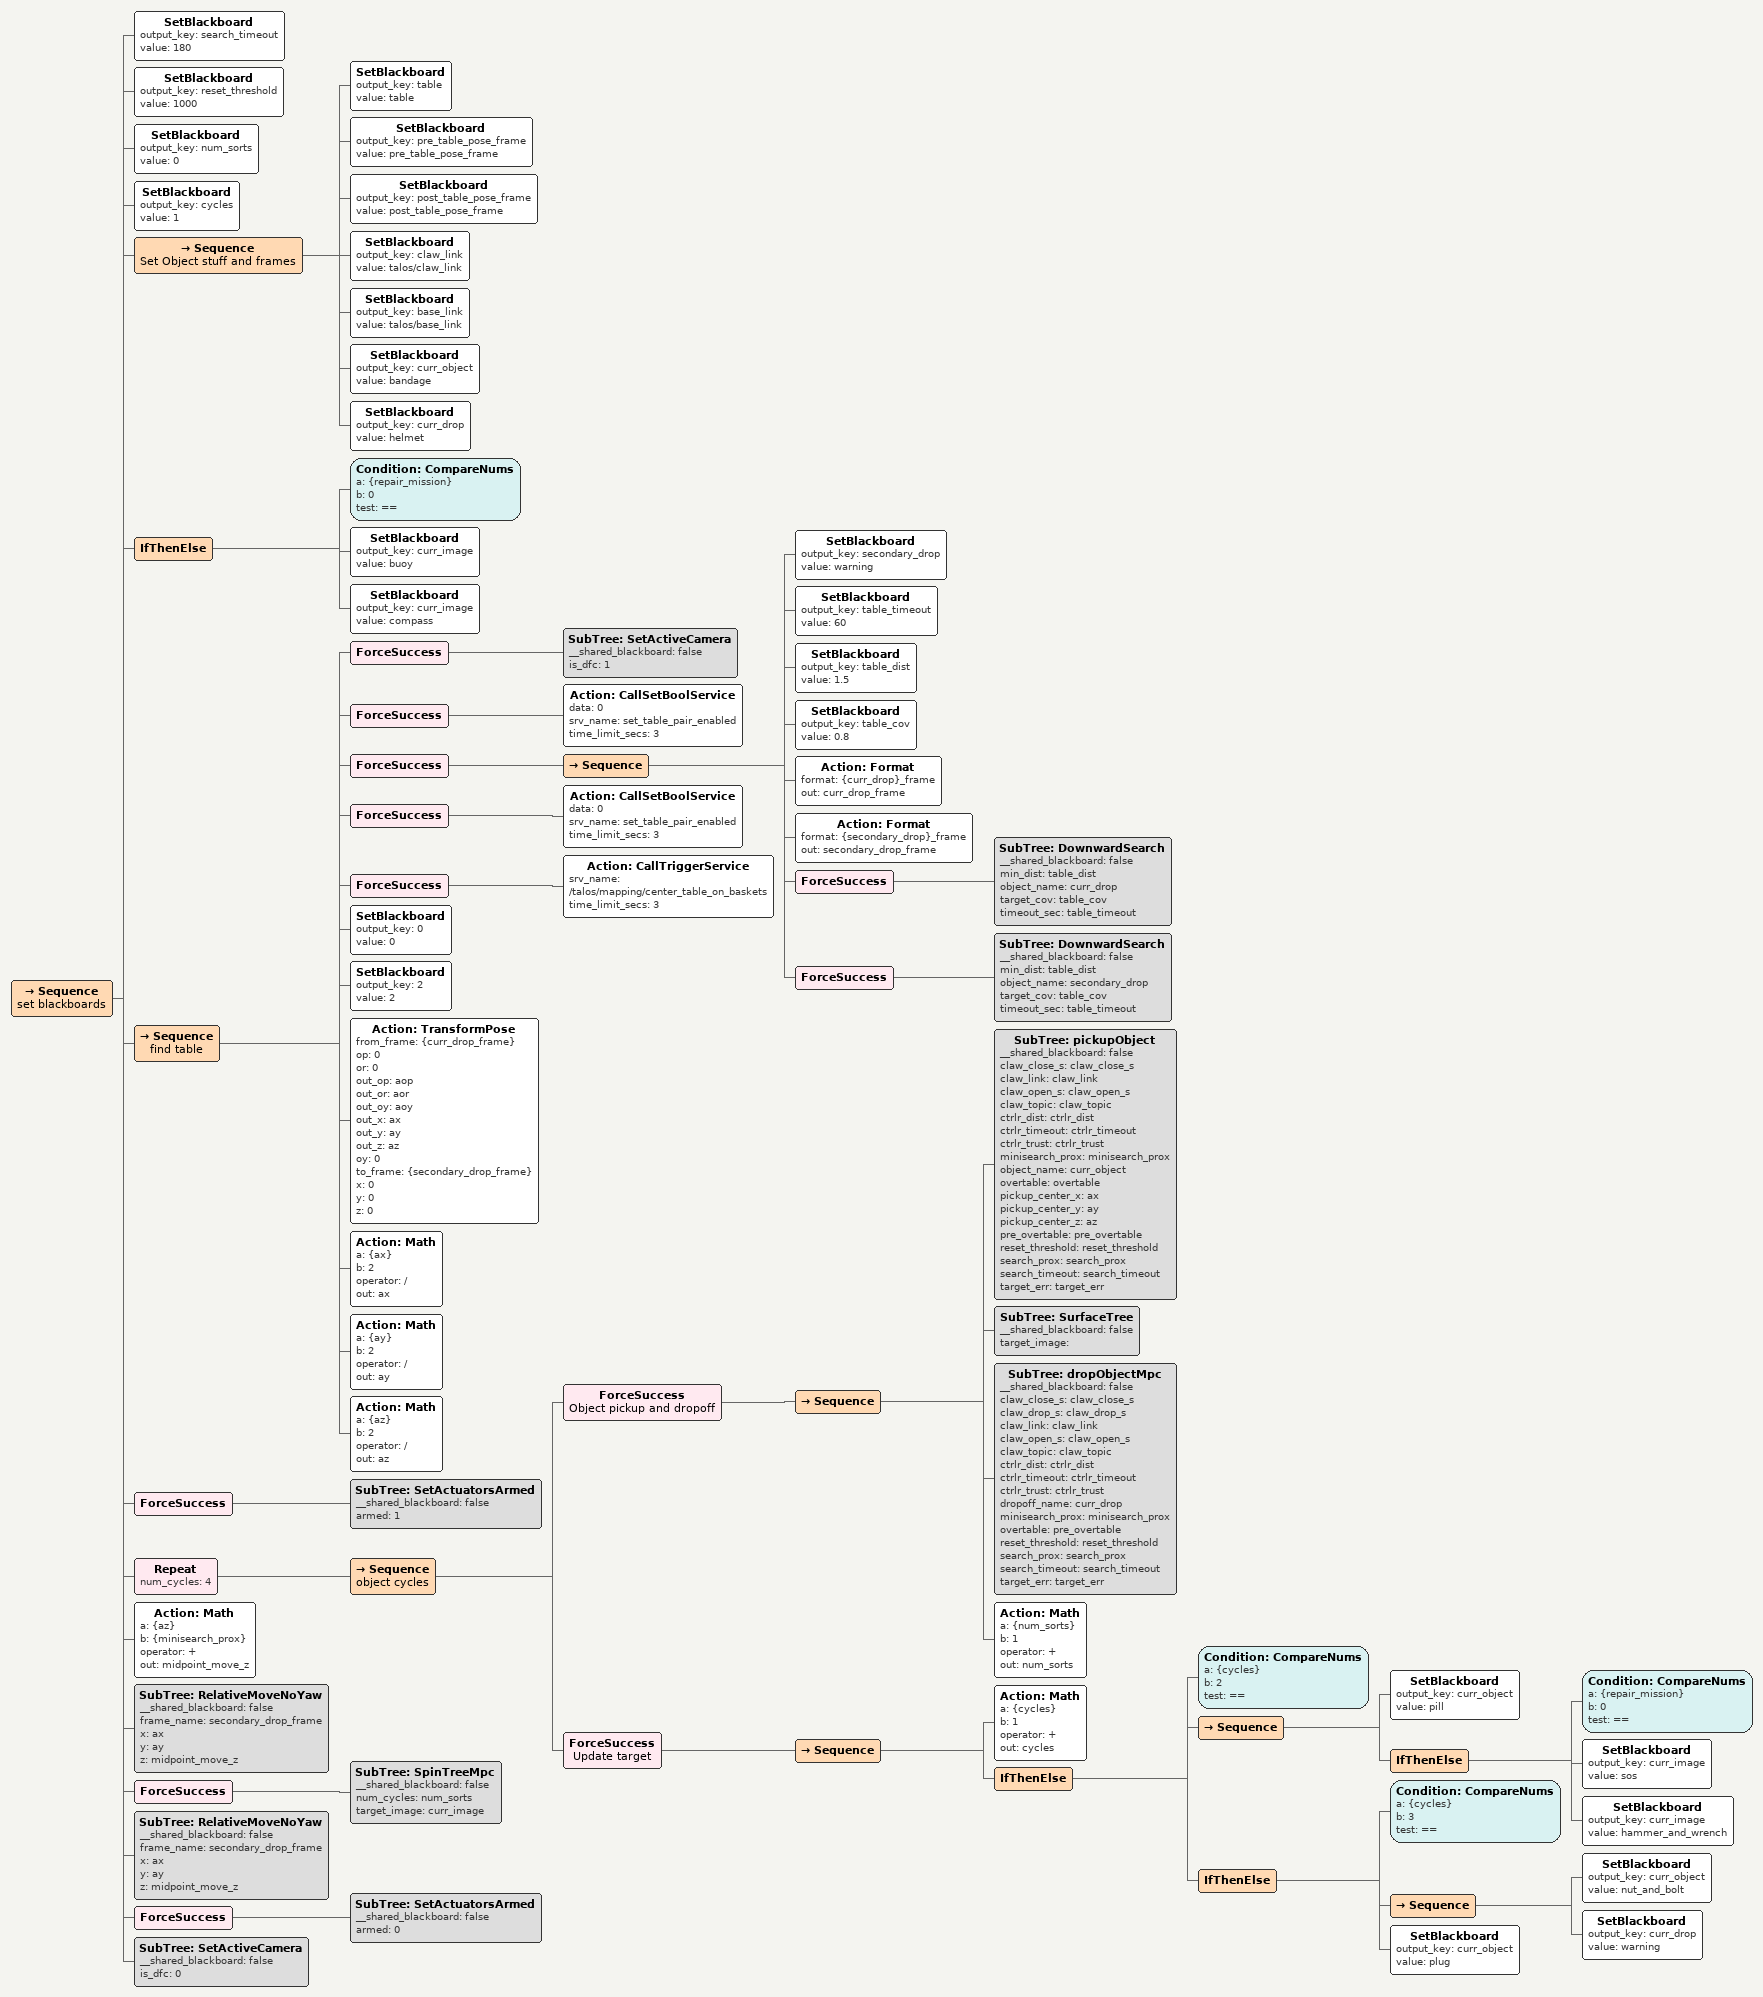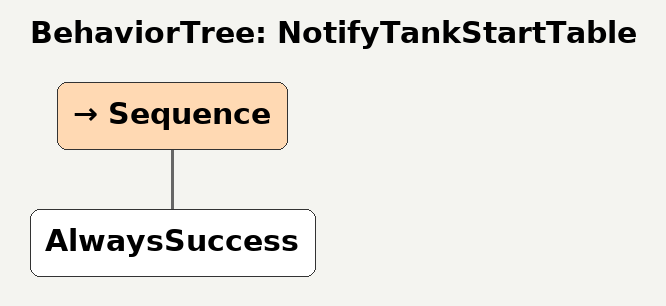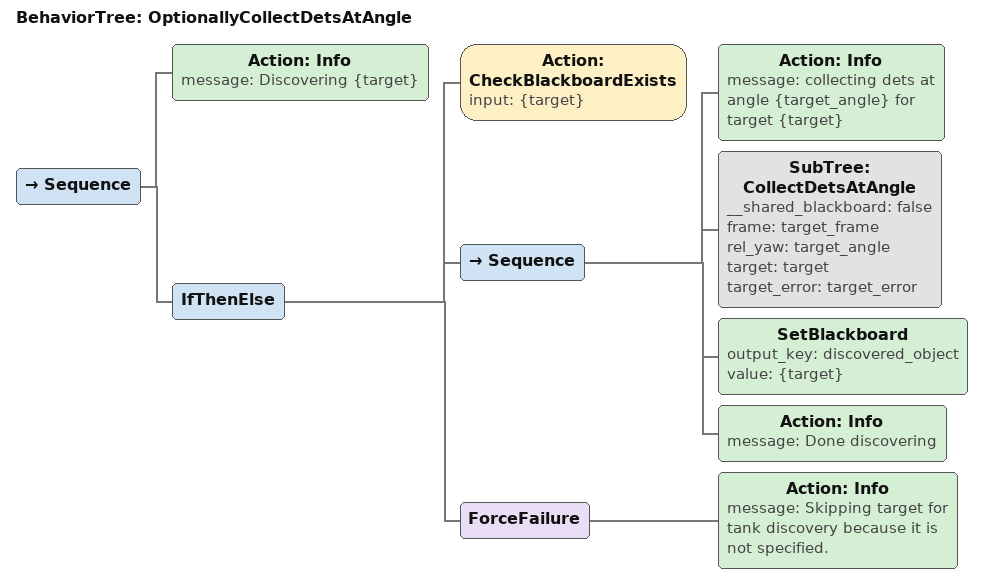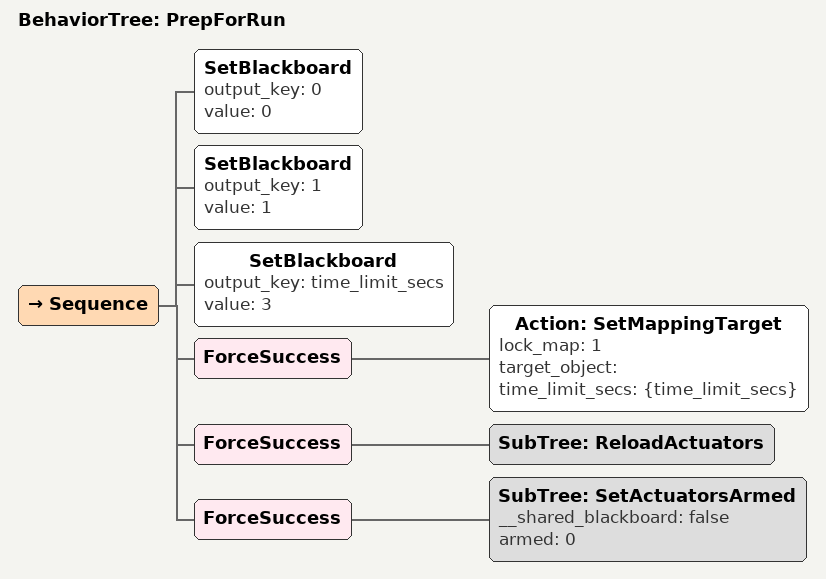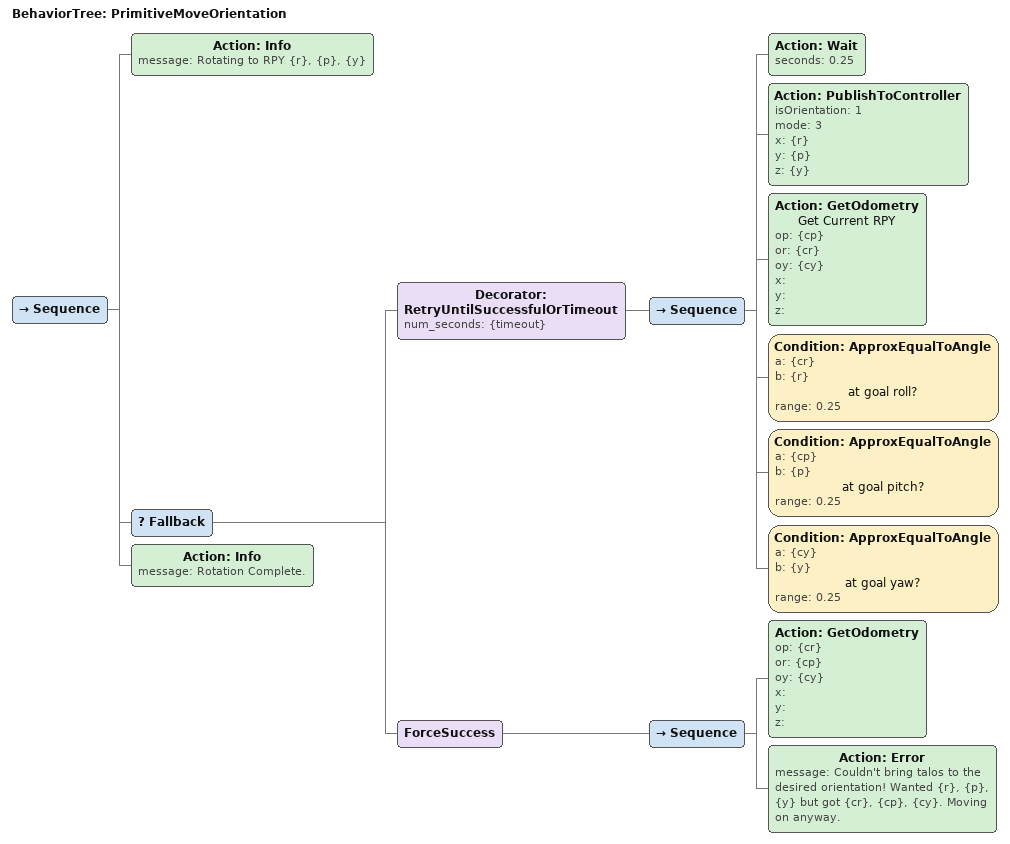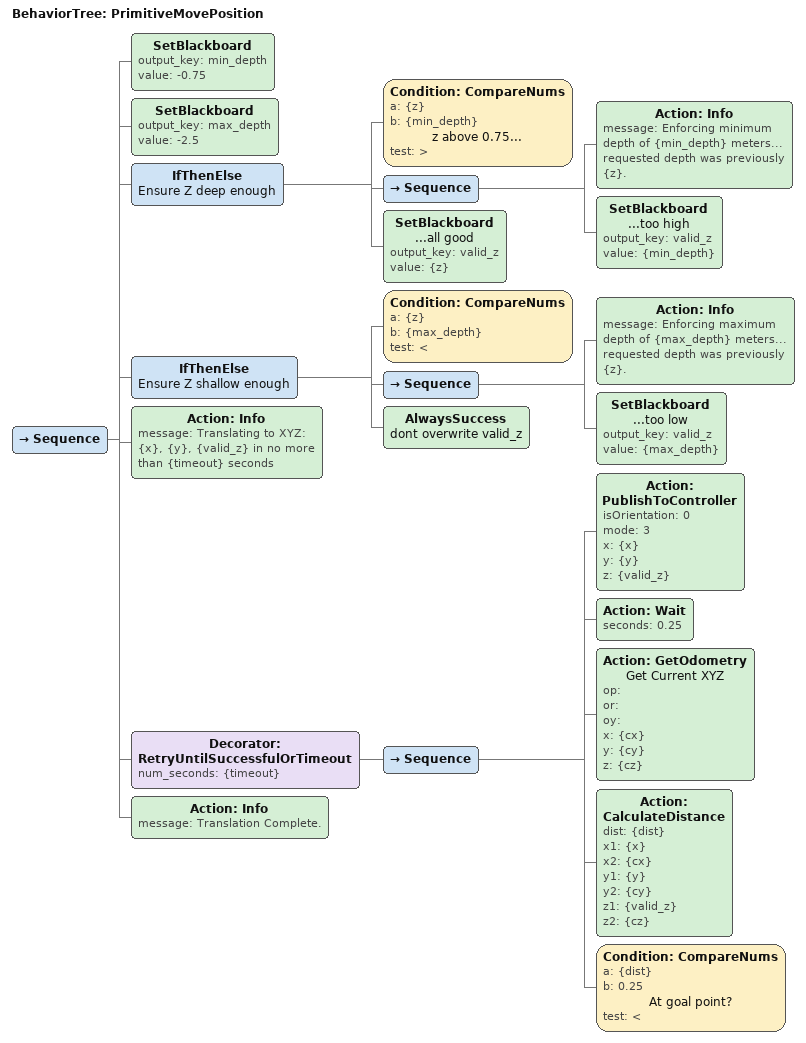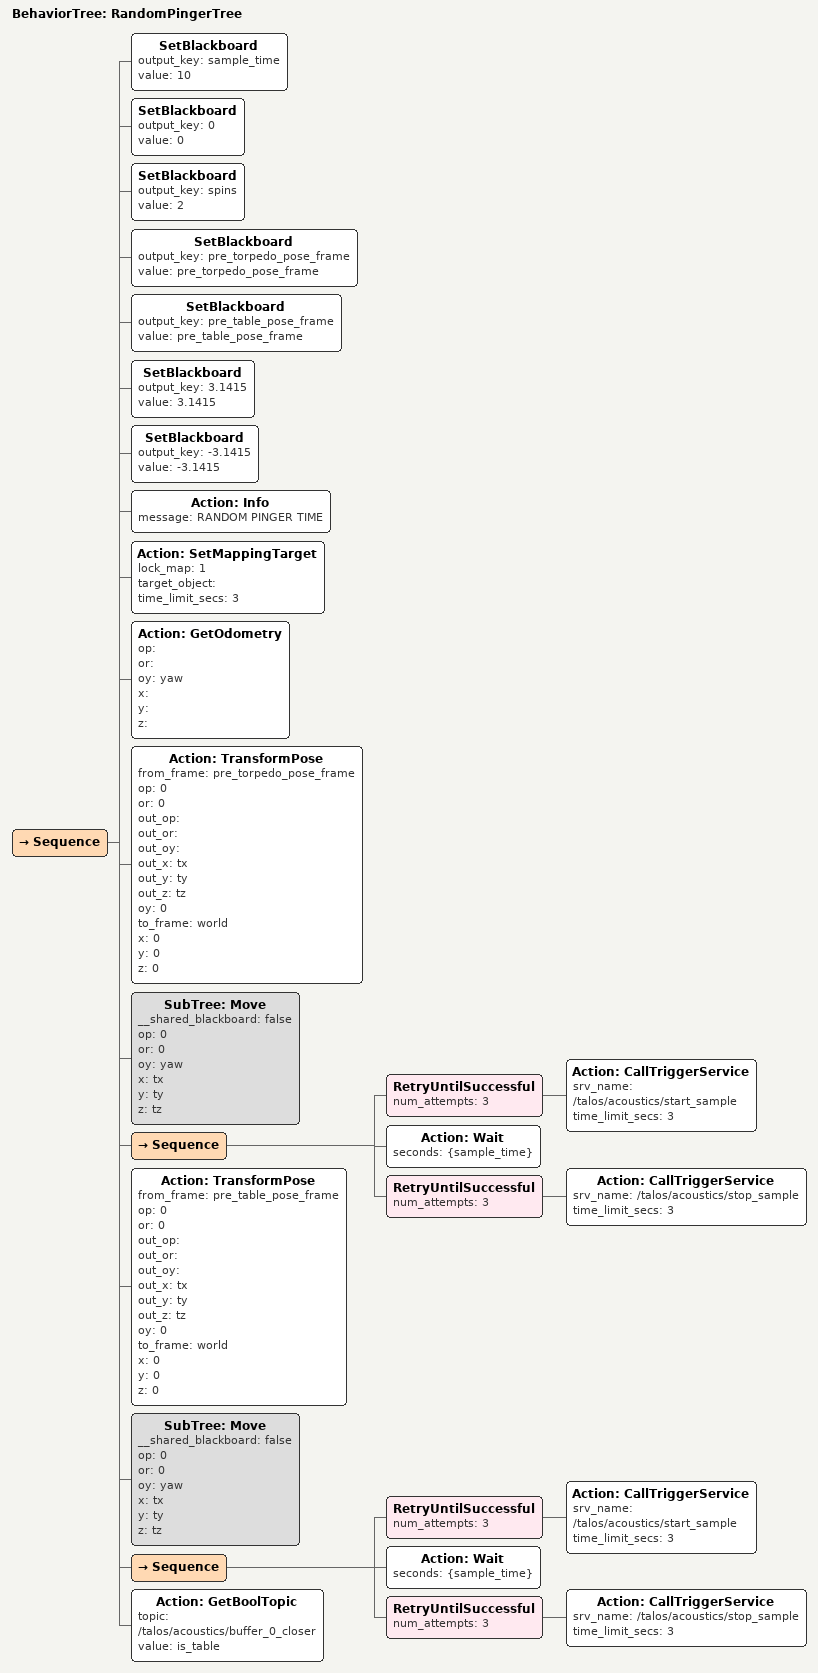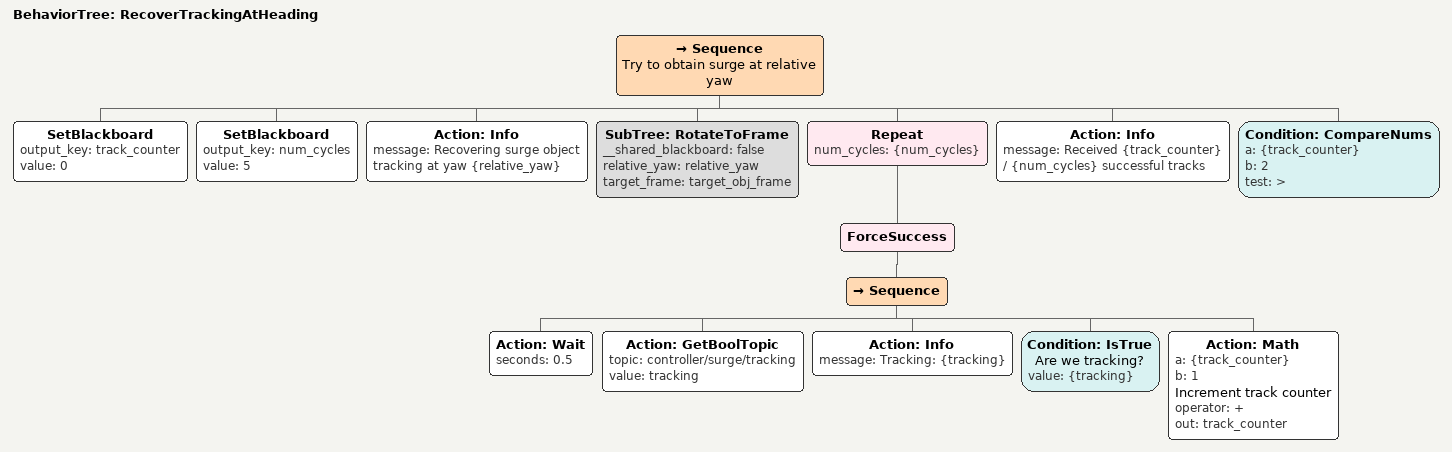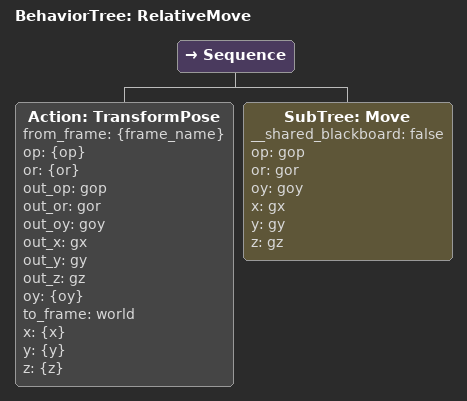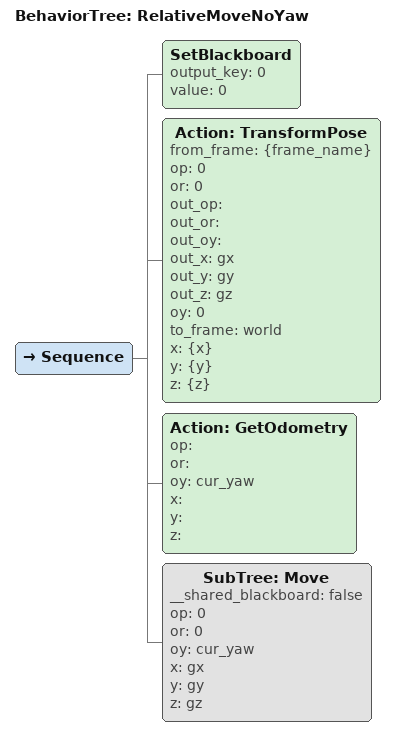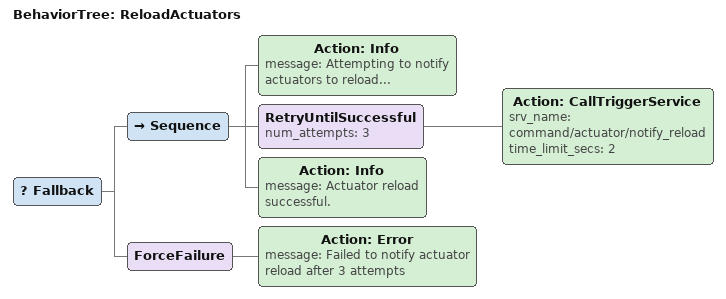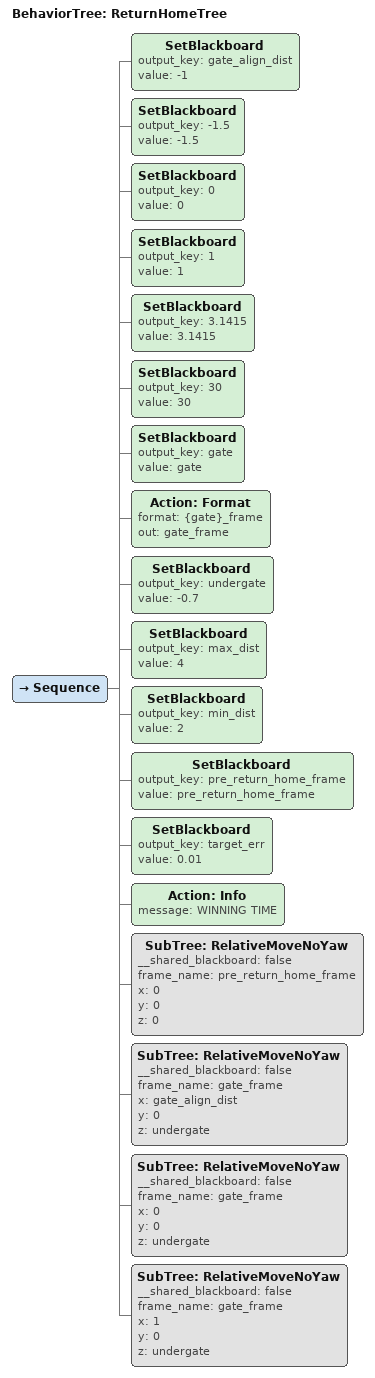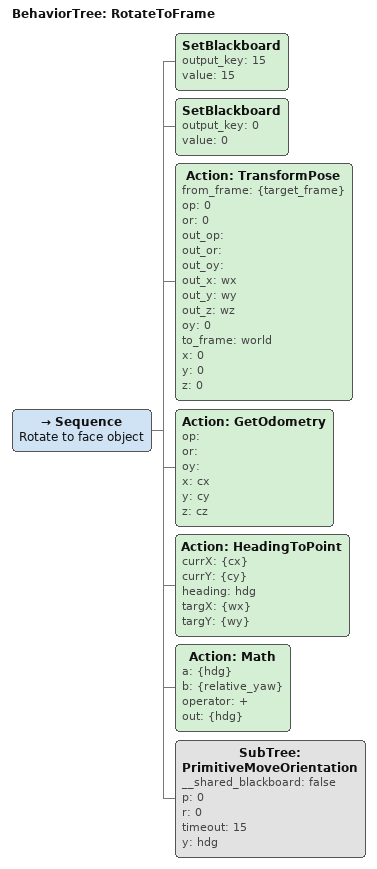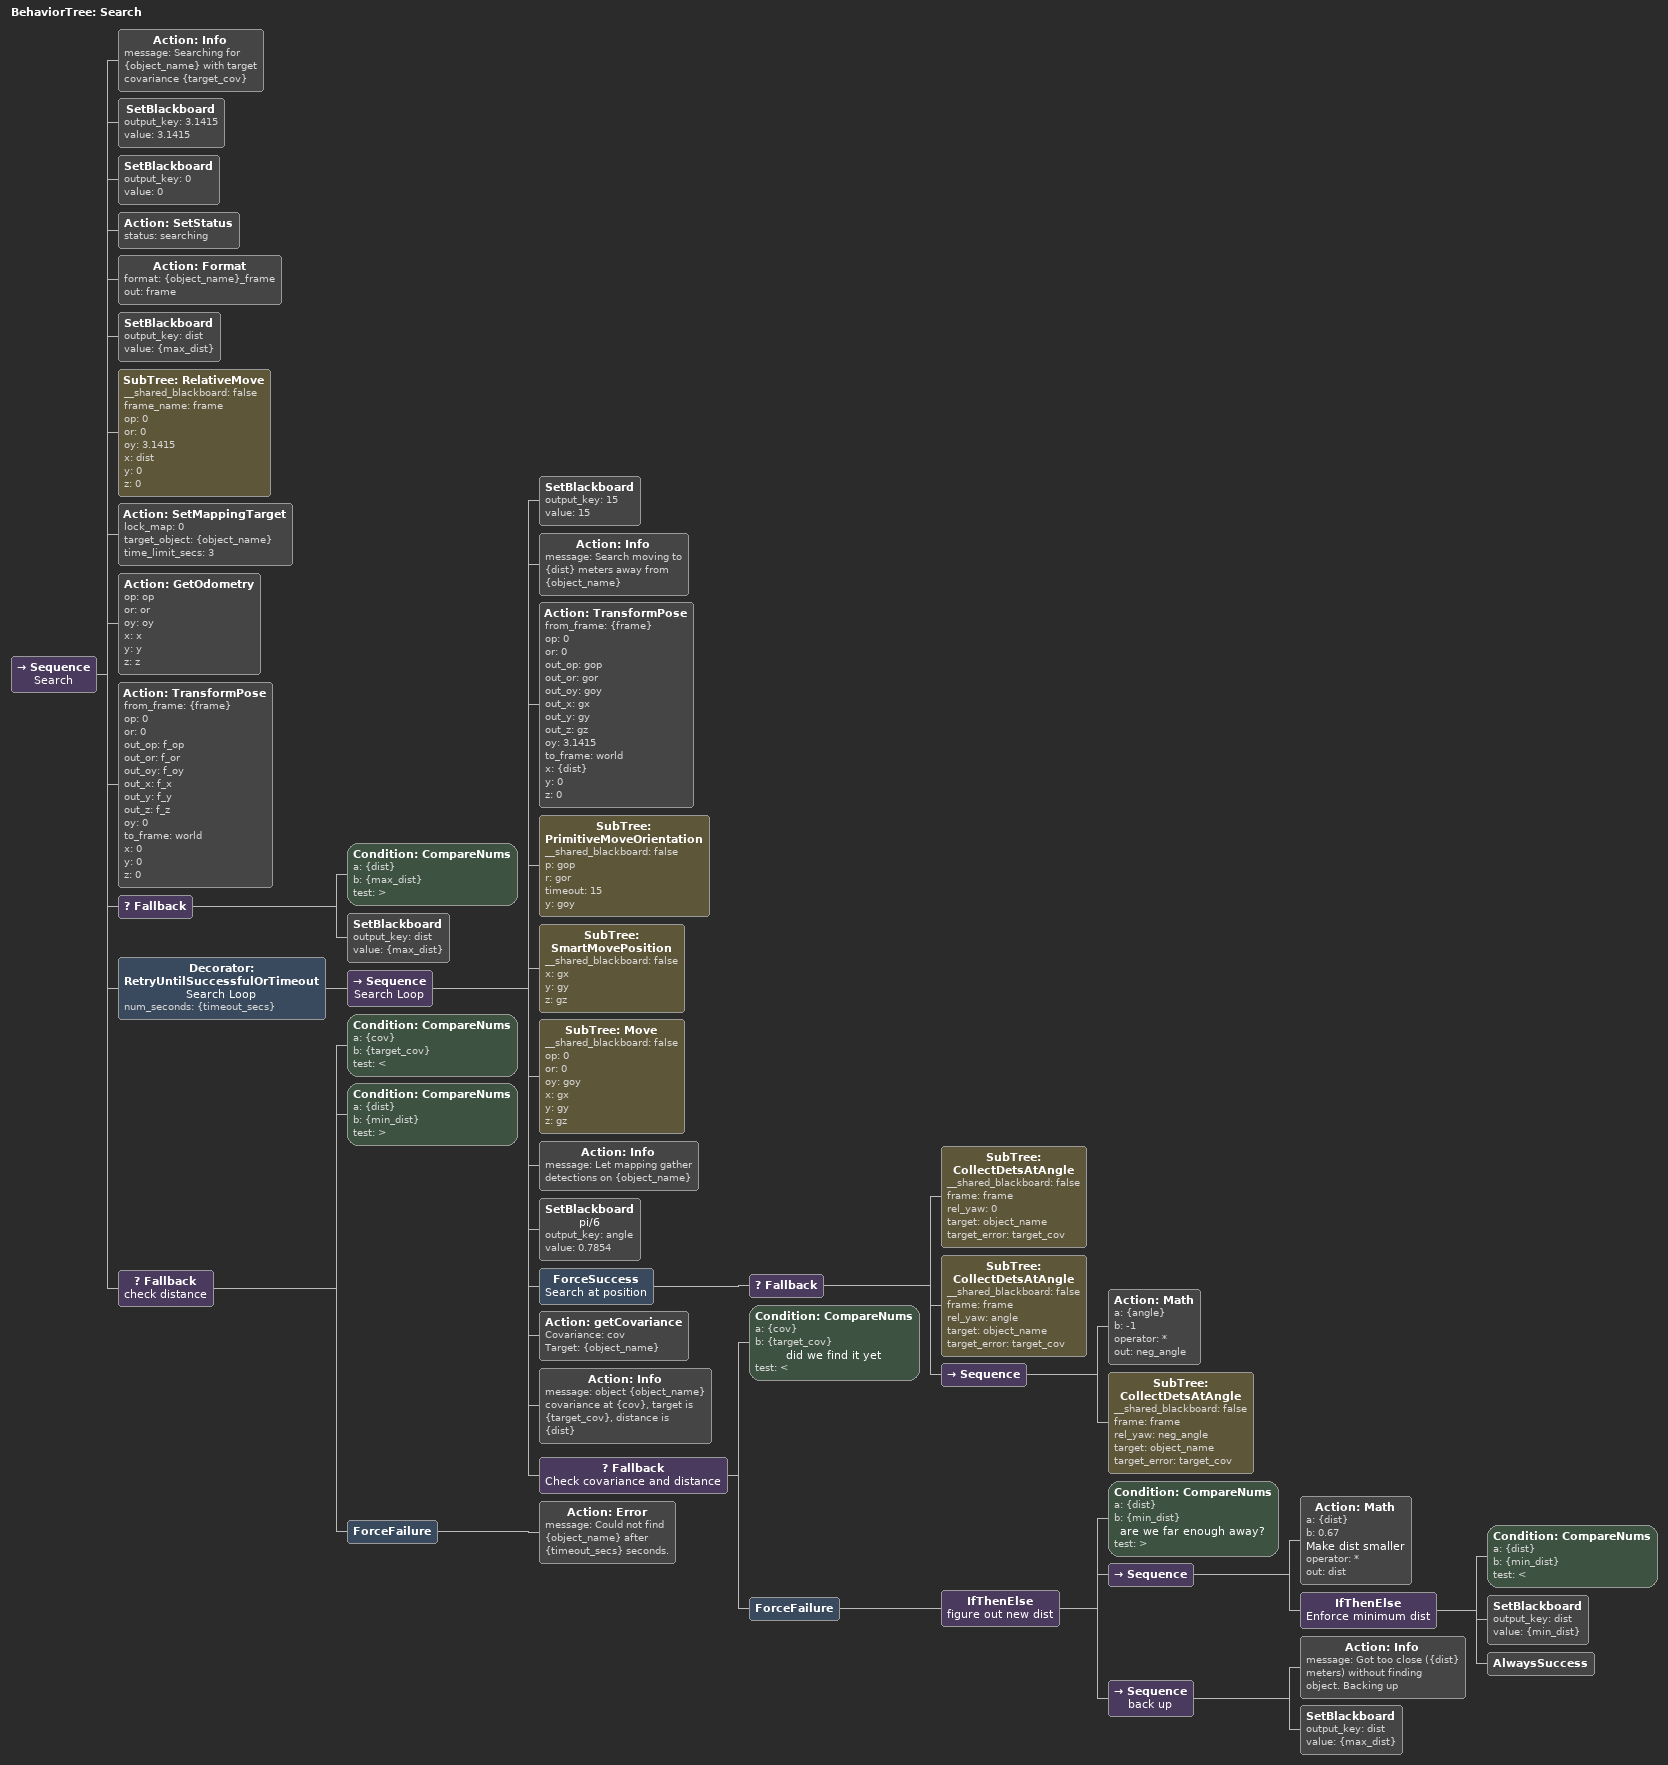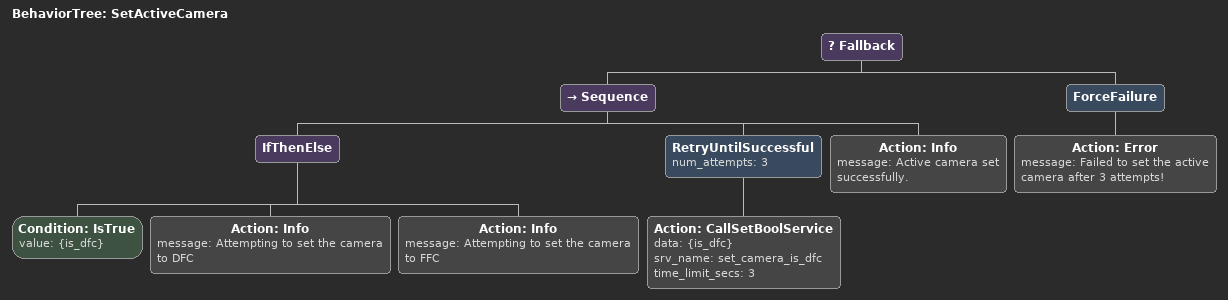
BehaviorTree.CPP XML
<Sequence name="set blackboards">
    <SetBlackboard output_key="search_timeout" value="180"/>
    <SetBlackboard output_key="reset_threshold" value="1000"/>
    <SetBlackboard output_key="num_sorts" value="0"/>
    <SetBlackboard output_key="cycles" value="1"/>
    <Sequence name="Set Object stuff and frames">
        <SetBlackboard output_key="table" value="table"/>
        <SetBlackboard output_key="pre_table_pose_frame" value="pre_table_pose_frame"/>
        <SetBlackboard output_key="post_table_pose_frame" value="post_table_pose_frame"/>
        <SetBlackboard output_key="claw_link" value="talos/claw_link"/>
        <SetBlackboard output_key="base_link" value="talos/base_link"/>
        <SetBlackboard output_key="curr_object" value="bandage"/>
        <SetBlackboard output_key="curr_drop" value="helmet"/>
    </Sequence>
    <IfThenElse>
        <Condition ID="CompareNums" a="{repair_mission}" b="0" test="=="/>
        <SetBlackboard output_key="curr_image" value="buoy"/>
        <SetBlackboard output_key="curr_image" value="compass"/>
    </IfThenElse>
    <Sequence name="find table">
        <ForceSuccess>
            <SubTree ID="SetActiveCamera" __shared_blackboard="false" is_dfc="1"/>
        </ForceSuccess>
        <ForceSuccess>
            <Action ID="CallSetBoolService" data="0" srv_name="set_table_pair_enabled" time_limit_secs="3"/>
        </ForceSuccess>
        <ForceSuccess>
            <Sequence>
                <SetBlackboard output_key="secondary_drop" value="warning"/>
                <SetBlackboard output_key="table_timeout" value="60"/>
                <SetBlackboard output_key="table_dist" value="1.5"/>
                <SetBlackboard output_key="table_cov" value="0.8"/>
                <Action ID="Format" format="{curr_drop}_frame" out="curr_drop_frame"/>
                <Action ID="Format" format="{secondary_drop}_frame" out="secondary_drop_frame"/>
                <ForceSuccess>
                    <SubTree ID="DownwardSearch" __shared_blackboard="false" min_dist="table_dist" object_name="curr_drop" target_cov="table_cov" timeout_sec="table_timeout"/>
                </ForceSuccess>
                <ForceSuccess>
                    <SubTree ID="DownwardSearch" __shared_blackboard="false" min_dist="table_dist" object_name="secondary_drop" target_cov="table_cov" timeout_sec="table_timeout"/>
                </ForceSuccess>
            </Sequence>
        </ForceSuccess>
        <ForceSuccess>
            <Action ID="CallSetBoolService" data="0" srv_name="set_table_pair_enabled" time_limit_secs="3"/>
        </ForceSuccess>
        <ForceSuccess>
            <Action ID="CallTriggerService" srv_name="/talos/mapping/center_table_on_baskets" time_limit_secs="3"/>
        </ForceSuccess>
        <SetBlackboard output_key="0" value="0"/>
        <SetBlackboard output_key="2" value="2"/>
        <Action ID="TransformPose" from_frame="{curr_drop_frame}" op="0" or="0" out_op="aop" out_or="aor" out_oy="aoy" out_x="ax" out_y="ay" out_z="az" oy="0" to_frame="{secondary_drop_frame}" x="0" y="0" z="0"/>
        <Action ID="Math" a="{ax}" b="2" operator="/" out="ax"/>
        <Action ID="Math" a="{ay}" b="2" operator="/" out="ay"/>
        <Action ID="Math" a="{az}" b="2" operator="/" out="az"/>
    </Sequence>
    <ForceSuccess>
        <SubTree ID="SetActuatorsArmed" __shared_blackboard="false" armed="1"/>
    </ForceSuccess>
    <Repeat num_cycles="4">
        <Sequence name="object cycles">
            <ForceSuccess name="Object pickup and dropoff">
                <Sequence>
                    <SubTree ID="pickupObject" __shared_blackboard="false" claw_close_s="claw_close_s" claw_link="claw_link" claw_open_s="claw_open_s" claw_topic="claw_topic" ctrlr_dist="ctrlr_dist" ctrlr_timeout="ctrlr_timeout" ctrlr_trust="ctrlr_trust" minisearch_prox="minisearch_prox" object_name="curr_object" overtable="overtable" pickup_center_x="ax" pickup_center_y="ay" pickup_center_z="az" pre_overtable="pre_overtable" reset_threshold="reset_threshold" search_prox="search_prox" search_timeout="search_timeout" target_err="target_err"/>
                    <SubTree ID="SurfaceTree" __shared_blackboard="false" target_image=""/>
                    <SubTree ID="dropObjectMpc" __shared_blackboard="false" claw_close_s="claw_close_s" claw_drop_s="claw_drop_s" claw_link="claw_link" claw_open_s="claw_open_s" claw_topic="claw_topic" ctrlr_dist="ctrlr_dist" ctrlr_timeout="ctrlr_timeout" ctrlr_trust="ctrlr_trust" dropoff_name="curr_drop" minisearch_prox="minisearch_prox" overtable="pre_overtable" reset_threshold="reset_threshold" search_prox="search_prox" search_timeout="search_timeout" target_err="target_err"/>
                    <Action ID="Math" a="{num_sorts}" b="1" operator="+" out="num_sorts"/>
                </Sequence>
            </ForceSuccess>
            <ForceSuccess name="Update target">
                <Sequence>
                    <Action ID="Math" a="{cycles}" b="1" operator="+" out="cycles"/>
                    <IfThenElse>
                        <Condition ID="CompareNums" a="{cycles}" b="2" test="=="/>
                        <Sequence>
                            <SetBlackboard output_key="curr_object" value="pill"/>
                            <IfThenElse>
                                <Condition ID="CompareNums" a="{repair_mission}" b="0" test="=="/>
                                <SetBlackboard output_key="curr_image" value="sos"/>
                                <SetBlackboard output_key="curr_image" value="hammer_and_wrench"/>
                            </IfThenElse>
                        </Sequence>
                        <IfThenElse>
                            <Condition ID="CompareNums" a="{cycles}" b="3" test="=="/>
                            <Sequence>
                                <SetBlackboard output_key="curr_object" value="nut_and_bolt"/>
                                <SetBlackboard output_key="curr_drop" value="warning"/>
                            </Sequence>
                            <SetBlackboard output_key="curr_object" value="plug"/>
                        </IfThenElse>
                    </IfThenElse>
                </Sequence>
            </ForceSuccess>
        </Sequence>
    </Repeat>
    <Action ID="Math" a="{az}" b="{minisearch_prox}" operator="+" out="midpoint_move_z"/>
    <SubTree ID="RelativeMoveNoYaw" __shared_blackboard="false" frame_name="secondary_drop_frame" x="ax" y="ay" z="midpoint_move_z"/>
    <ForceSuccess>
        <SubTree ID="SpinTreeMpc" __shared_blackboard="false" num_cycles="num_sorts" target_image="curr_image"/>
    </ForceSuccess>
    <SubTree ID="RelativeMoveNoYaw" __shared_blackboard="false" frame_name="secondary_drop_frame" x="ax" y="ay" z="midpoint_move_z"/>
    <ForceSuccess>
        <SubTree ID="SetActuatorsArmed" __shared_blackboard="false" armed="0"/>
    </ForceSuccess>
    <SubTree ID="SetActiveCamera" __shared_blackboard="false" is_dfc="0"/>
</Sequence>

<BehaviorTree ID="NotifyTankStartTable">
    <Sequence>
        <AlwaysSuccess/>
    </Sequence>
</BehaviorTree>

<BehaviorTree ID="OptionallyCollectDetsAtAngle">
    <Sequence>
        <Action ID="Info" message="Discovering {target}"/>
        <IfThenElse>
            <Action ID="CheckBlackboardExists" input="{target}"/>
            <Sequence>
                <Action ID="Info" message="collecting dets at angle {target_angle} for target {target}"/>
                <SubTree ID="CollectDetsAtAngle" __shared_blackboard="false" frame="target_frame" rel_yaw="target_angle" target="target" target_error="target_error"/>
                <SetBlackboard output_key="discovered_object" value="{target}"/>
                <Action ID="Info" message="Done discovering"/>
            </Sequence>
            <ForceFailure>
                <Action ID="Info" message="Skipping target for tank discovery because it is not specified."/>
            </ForceFailure>
        </IfThenElse>
    </Sequence>
</BehaviorTree>

<BehaviorTree ID="PrepForRun">
    <Sequence>
        <SetBlackboard output_key="0" value="0"/>
        <SetBlackboard output_key="1" value="1"/>
        <SetBlackboard output_key="time_limit_secs" value="3"/>
        <ForceSuccess>
            <Action ID="SetMappingTarget" lock_map="1" target_object="" time_limit_secs="{time_limit_secs}"/>
        </ForceSuccess>
        <ForceSuccess>
            <SubTree ID="ReloadActuators"/>
        </ForceSuccess>
        <ForceSuccess>
            <SubTree ID="SetActuatorsArmed" __shared_blackboard="false" armed="0"/>
        </ForceSuccess>
    </Sequence>
</BehaviorTree>

<BehaviorTree ID="PrimitiveMoveOrientation">
    <Sequence>
        <Action ID="Info" message="Rotating to RPY {r}, {p}, {y}"/>
        <Fallback>
            <Decorator ID="RetryUntilSuccessfulOrTimeout" num_seconds="{timeout}">
                <Sequence>
                    <Action ID="Wait" seconds="0.25"/>
                    <Action ID="PublishToController" isOrientation="1" mode="3" x="{r}" y="{p}" z="{y}"/>
                    <Action ID="GetOdometry" name="Get Current RPY" op="{cp}" or="{cr}" oy="{cy}" x="" y="" z=""/>
                    <Condition ID="ApproxEqualToAngle" a="{cr}" b="{r}" name="at goal roll?" range="0.25"/>
                    <Condition ID="ApproxEqualToAngle" a="{cp}" b="{p}" name="at goal pitch?" range="0.25"/>
                    <Condition ID="ApproxEqualToAngle" a="{cy}" b="{y}" name="at goal yaw?" range="0.25"/>
                </Sequence>
            </Decorator>
            <ForceSuccess>
                <Sequence>
                    <Action ID="GetOdometry" op="{cr}" or="{cp}" oy="{cy}" x="" y="" z=""/>
                    <Action ID="Error" message="Couldn't bring talos to the desired orientation! Wanted {r}, {p}, {y} but got {cr}, {cp}, {cy}. Moving on anyway."/>
                </Sequence>
            </ForceSuccess>
        </Fallback>
        <Action ID="Info" message="Rotation Complete."/>
    </Sequence>
</BehaviorTree>

<BehaviorTree ID="PrimitiveMovePosition">
    <Sequence>
        <SetBlackboard output_key="min_depth" value="-0.75"/>
        <SetBlackboard output_key="max_depth" value="-2.5"/>
        <IfThenElse name="Ensure Z deep enough">
            <Condition ID="CompareNums" a="{z}" b="{min_depth}" name="z above 0.75..." test=">"/>
            <Sequence>
                <Action ID="Info" message="Enforcing minimum depth of {min_depth} meters... requested depth was previously {z}."/>
                <SetBlackboard name="...too high" output_key="valid_z" value="{min_depth}"/>
            </Sequence>
            <SetBlackboard name="...all good" output_key="valid_z" value="{z}"/>
        </IfThenElse>
        <IfThenElse name="Ensure Z shallow enough">
            <Condition ID="CompareNums" a="{z}" b="{max_depth}" test="&lt;"/>
            <Sequence>
                <Action ID="Info" message="Enforcing maximum depth of {max_depth} meters... requested depth was previously {z}."/>
                <SetBlackboard name="...too low" output_key="valid_z" value="{max_depth}"/>
            </Sequence>
            <AlwaysSuccess name="dont overwrite valid_z"/>
        </IfThenElse>
        <Action ID="Info" message="Translating to XYZ: {x}, {y}, {valid_z} in no more than {timeout} seconds"/>
        <Decorator ID="RetryUntilSuccessfulOrTimeout" num_seconds="{timeout}">
            <Sequence>
                <Action ID="PublishToController" isOrientation="0" mode="3" x="{x}" y="{y}" z="{valid_z}"/>
                <Action ID="Wait" seconds="0.25"/>
                <Action ID="GetOdometry" name="Get Current XYZ" op="" or="" oy="" x="{cx}" y="{cy}" z="{cz}"/>
                <Action ID="CalculateDistance" dist="{dist}" x1="{x}" x2="{cx}" y1="{y}" y2="{cy}" z1="{valid_z}" z2="{cz}"/>
                <Condition ID="CompareNums" a="{dist}" b="0.25" name="At goal point?" test="&lt;"/>
            </Sequence>
        </Decorator>
        <Action ID="Info" message="Translation Complete."/>
    </Sequence>
</BehaviorTree>

<BehaviorTree ID="RandomPingerTree">
    <Sequence>
        <SetBlackboard output_key="sample_time" value="10"/>
        <SetBlackboard output_key="0" value="0"/>
        <SetBlackboard output_key="spins" value="2"/>
        <SetBlackboard output_key="pre_torpedo_pose_frame" value="pre_torpedo_pose_frame"/>
        <SetBlackboard output_key="pre_table_pose_frame" value="pre_table_pose_frame"/>
        <SetBlackboard output_key="3.1415" value="3.1415"/>
        <SetBlackboard output_key="-3.1415" value="-3.1415"/>
        <Action ID="Info" message="RANDOM PINGER TIME"/>
        <Action ID="SetMappingTarget" lock_map="1" target_object="" time_limit_secs="3"/>
        <Action ID="GetOdometry" op="" or="" oy="yaw" x="" y="" z=""/>
        <Action ID="TransformPose" from_frame="pre_torpedo_pose_frame" op="0" or="0" out_op="" out_or="" out_oy="" out_x="tx" out_y="ty" out_z="tz" oy="0" to_frame="world" x="0" y="0" z="0"/>
        <SubTree ID="Move" __shared_blackboard="false" op="0" or="0" oy="yaw" x="tx" y="ty" z="tz"/>
        <Sequence>
            <RetryUntilSuccessful num_attempts="3">
                <Action ID="CallTriggerService" srv_name="/talos/acoustics/start_sample" time_limit_secs="3"/>
            </RetryUntilSuccessful>
            <Action ID="Wait" seconds="{sample_time}"/>
            <RetryUntilSuccessful num_attempts="3">
                <Action ID="CallTriggerService" srv_name="/talos/acoustics/stop_sample" time_limit_secs="3"/>
            </RetryUntilSuccessful>
        </Sequence>
        <Action ID="TransformPose" from_frame="pre_table_pose_frame" op="0" or="0" out_op="" out_or="" out_oy="" out_x="tx" out_y="ty" out_z="tz" oy="0" to_frame="world" x="0" y="0" z="0"/>
        <SubTree ID="Move" __shared_blackboard="false" op="0" or="0" oy="yaw" x="tx" y="ty" z="tz"/>
        <Sequence>
            <RetryUntilSuccessful num_attempts="3">
                <Action ID="CallTriggerService" srv_name="/talos/acoustics/start_sample" time_limit_secs="3"/>
            </RetryUntilSuccessful>
            <Action ID="Wait" seconds="{sample_time}"/>
            <RetryUntilSuccessful num_attempts="3">
                <Action ID="CallTriggerService" srv_name="/talos/acoustics/stop_sample" time_limit_secs="3"/>
            </RetryUntilSuccessful>
        </Sequence>
        <Action ID="GetBoolTopic" topic="/talos/acoustics/buffer_0_closer" value="is_table"/>
    </Sequence>
</BehaviorTree>

<BehaviorTree ID="RecoverTrackingAtHeading">
    <Sequence name="Try to obtain surge at relative yaw">
        <SetBlackboard output_key="track_counter" value="0"/>
        <SetBlackboard output_key="num_cycles" value="5"/>
        <Action ID="Info" message="Recovering surge object tracking at yaw {relative_yaw}"/>
        <SubTree ID="RotateToFrame" __shared_blackboard="false" relative_yaw="relative_yaw" target_frame="target_obj_frame"/>
        <Repeat num_cycles="{num_cycles}">
            <ForceSuccess>
                <Sequence>
                    <Action ID="Wait" seconds="0.5"/>
                    <Action ID="GetBoolTopic" topic="controller/surge/tracking" value="tracking"/>
                    <Action ID="Info" message="Tracking: {tracking}"/>
                    <Condition ID="IsTrue" name="Are we tracking?" value="{tracking}"/>
                    <Action ID="Math" a="{track_counter}" b="1" name="Increment track counter" operator="+" out="track_counter"/>
                </Sequence>
            </ForceSuccess>
        </Repeat>
        <Action ID="Info" message="Received {track_counter} / {num_cycles} successful tracks"/>
        <Condition ID="CompareNums" a="{track_counter}" b="2" test=">"/>
    </Sequence>
</BehaviorTree>

<BehaviorTree ID="RelativeMove">
    <Sequence>
        <Action ID="TransformPose" from_frame="{frame_name}" op="{op}" or="{or}" out_op="gop" out_or="gor" out_oy="goy" out_x="gx" out_y="gy" out_z="gz" oy="{oy}" to_frame="world" x="{x}" y="{y}" z="{z}"/>
        <SubTree ID="Move" __shared_blackboard="false" op="gop" or="gor" oy="goy" x="gx" y="gy" z="gz"/>
    </Sequence>
</BehaviorTree>

<BehaviorTree ID="RelativeMoveNoYaw">
    <Sequence>
        <SetBlackboard output_key="0" value="0"/>
        <Action ID="TransformPose" from_frame="{frame_name}" op="0" or="0" out_op="" out_or="" out_oy="" out_x="gx" out_y="gy" out_z="gz" oy="0" to_frame="world" x="{x}" y="{y}" z="{z}"/>
        <Action ID="GetOdometry" op="" or="" oy="cur_yaw" x="" y="" z=""/>
        <SubTree ID="Move" __shared_blackboard="false" op="0" or="0" oy="cur_yaw" x="gx" y="gy" z="gz"/>
    </Sequence>
</BehaviorTree>

<BehaviorTree ID="ReloadActuators">
    <Fallback>
        <Sequence>
            <Action ID="Info" message="Attempting to notify actuators to reload..."/>
            <RetryUntilSuccessful num_attempts="3">
                <Action ID="CallTriggerService" srv_name="command/actuator/notify_reload" time_limit_secs="2"/>
            </RetryUntilSuccessful>
            <Action ID="Info" message="Actuator reload successful."/>
        </Sequence>
        <ForceFailure>
            <Action ID="Error" message="Failed to notify actuator reload after 3 attempts"/>
        </ForceFailure>
    </Fallback>
</BehaviorTree>

<BehaviorTree ID="ReturnHomeTree">
    <Sequence>
        <SetBlackboard output_key="gate_align_dist" value="-1"/>
        <SetBlackboard output_key="-1.5" value="-1.5"/>
        <SetBlackboard output_key="0" value="0"/>
        <SetBlackboard output_key="1" value="1"/>
        <SetBlackboard output_key="3.1415" value="3.1415"/>
        <SetBlackboard output_key="30" value="30"/>
        <SetBlackboard output_key="gate" value="gate"/>
        <Action ID="Format" format="{gate}_frame" out="gate_frame"/>
        <SetBlackboard output_key="undergate" value="-0.7"/>
        <SetBlackboard output_key="max_dist" value="4"/>
        <SetBlackboard output_key="min_dist" value="2"/>
        <SetBlackboard output_key="pre_return_home_frame" value="pre_return_home_frame"/>
        <SetBlackboard output_key="target_err" value="0.01"/>
        <Action ID="Info" message="WINNING TIME"/>
        <SubTree ID="RelativeMoveNoYaw" __shared_blackboard="false" frame_name="pre_return_home_frame" x="0" y="0" z="0"/>
        <SubTree ID="RelativeMoveNoYaw" __shared_blackboard="false" frame_name="gate_frame" x="gate_align_dist" y="0" z="undergate"/>
        <SubTree ID="RelativeMoveNoYaw" __shared_blackboard="false" frame_name="gate_frame" x="0" y="0" z="undergate"/>
        <SubTree ID="RelativeMoveNoYaw" __shared_blackboard="false" frame_name="gate_frame" x="1" y="0" z="undergate"/>
    </Sequence>
</BehaviorTree>

<BehaviorTree ID="RotateToFrame">
    <Sequence name="Rotate to face object">
        <SetBlackboard output_key="15" value="15"/>
        <SetBlackboard output_key="0" value="0"/>
        <Action ID="TransformPose" from_frame="{target_frame}" op="0" or="0" out_op="" out_or="" out_oy="" out_x="wx" out_y="wy" out_z="wz" oy="0" to_frame="world" x="0" y="0" z="0"/>
        <Action ID="GetOdometry" op="" or="" oy="" x="cx" y="cy" z="cz"/>
        <Action ID="HeadingToPoint" currX="{cx}" currY="{cy}" heading="hdg" targX="{wx}" targY="{wy}"/>
        <Action ID="Math" a="{hdg}" b="{relative_yaw}" operator="+" out="{hdg}"/>
        <SubTree ID="PrimitiveMoveOrientation" __shared_blackboard="false" p="0" r="0" timeout="15" y="hdg"/>
    </Sequence>
</BehaviorTree>

<BehaviorTree ID="Search">
    <Sequence name="Search">
        <Action ID="Info" message="Searching for {object_name} with target covariance {target_cov}"/>
        <SetBlackboard output_key="3.1415" value="3.1415"/>
        <SetBlackboard output_key="0" value="0"/>
        <Action ID="SetStatus" status="searching"/>
        <Action ID="Format" format="{object_name}_frame" out="frame"/>
        <SetBlackboard output_key="dist" value="{max_dist}"/>
        <SubTree ID="RelativeMove" __shared_blackboard="false" frame_name="frame" op="0" or="0" oy="3.1415" x="dist" y="0" z="0"/>
        <Action ID="SetMappingTarget" lock_map="0" target_object="{object_name}" time_limit_secs="3"/>
        <Action ID="GetOdometry" op="op" or="or" oy="oy" x="x" y="y" z="z"/>
        <Action ID="TransformPose" from_frame="{frame}" op="0" or="0" out_op="f_op" out_or="f_or" out_oy="f_oy" out_x="f_x" out_y="f_y" out_z="f_z" oy="0" to_frame="world" x="0" y="0" z="0"/>
        <Fallback>
            <Condition ID="CompareNums" a="{dist}" b="{max_dist}" test=">"/>
            <SetBlackboard output_key="dist" value="{max_dist}"/>
        </Fallback>
        <Decorator ID="RetryUntilSuccessfulOrTimeout" name="Search Loop" num_seconds="{timeout_secs}">
            <Sequence name="Search Loop">
                <SetBlackboard output_key="15" value="15"/>
                <Action ID="Info" message="Search moving to {dist} meters away from {object_name}"/>
                <Action ID="TransformPose" from_frame="{frame}" op="0" or="0" out_op="gop" out_or="gor" out_oy="goy" out_x="gx" out_y="gy" out_z="gz" oy="3.1415" to_frame="world" x="{dist}" y="0" z="0"/>
                <SubTree ID="PrimitiveMoveOrientation" __shared_blackboard="false" p="gop" r="gor" timeout="15" y="goy"/>
                <SubTree ID="SmartMovePosition" __shared_blackboard="false" x="gx" y="gy" z="gz"/>
                <SubTree ID="Move" __shared_blackboard="false" op="0" or="0" oy="goy" x="gx" y="gy" z="gz"/>
                <Action ID="Info" message="Let mapping gather detections on {object_name}"/>
                <SetBlackboard name="pi/6" output_key="angle" value="0.7854"/>
                <ForceSuccess name="Search at position">
                    <Fallback>
                        <SubTree ID="CollectDetsAtAngle" __shared_blackboard="false" frame="frame" rel_yaw="0" target="object_name" target_error="target_cov"/>
                        <SubTree ID="CollectDetsAtAngle" __shared_blackboard="false" frame="frame" rel_yaw="angle" target="object_name" target_error="target_cov"/>
                        <Sequence>
                            <Action ID="Math" a="{angle}" b="-1" operator="*" out="neg_angle"/>
                            <SubTree ID="CollectDetsAtAngle" __shared_blackboard="false" frame="frame" rel_yaw="neg_angle" target="object_name" target_error="target_cov"/>
                        </Sequence>
                    </Fallback>
                </ForceSuccess>
                <Action Covariance="cov" ID="getCovariance" Target="{object_name}"/>
                <Action ID="Info" message="object {object_name} covariance at {cov}, target is {target_cov}, distance is {dist}"/>
                <Fallback name="Check covariance and distance">
                    <Condition ID="CompareNums" a="{cov}" b="{target_cov}" name="did we find it yet" test="&lt;"/>
                    <ForceFailure>
                        <IfThenElse name="figure out new dist">
                            <Condition ID="CompareNums" a="{dist}" b="{min_dist}" name="are we far enough away?" test=">"/>
                            <Sequence>
                                <Action ID="Math" a="{dist}" b="0.67" name="Make dist smaller" operator="*" out="dist"/>
                                <IfThenElse name="Enforce minimum dist">
                                    <Condition ID="CompareNums" a="{dist}" b="{min_dist}" test="&lt;"/>
                                    <SetBlackboard output_key="dist" value="{min_dist}"/>
                                    <AlwaysSuccess/>
                                </IfThenElse>
                            </Sequence>
                            <Sequence name="back up">
                                <Action ID="Info" message="Got too close ({dist} meters) without finding object. Backing up"/>
                                <SetBlackboard output_key="dist" value="{max_dist}"/>
                            </Sequence>
                        </IfThenElse>
                    </ForceFailure>
                </Fallback>
            </Sequence>
        </Decorator>
        <Fallback name="check distance">
            <Condition ID="CompareNums" a="{cov}" b="{target_cov}" test="&lt;"/>
            <Condition ID="CompareNums" a="{dist}" b="{min_dist}" test=">"/>
            <ForceFailure>
                <Action ID="Error" message="Could not find {object_name} after {timeout_secs} seconds."/>
            </ForceFailure>
        </Fallback>
    </Sequence>
</BehaviorTree>

<BehaviorTree ID="SetActiveCamera">
    <Fallback>
        <Sequence>
            <IfThenElse>
                <Condition ID="IsTrue" value="{is_dfc}"/>
                <Action ID="Info" message="Attempting to set the camera to DFC"/>
                <Action ID="Info" message="Attempting to set the camera to FFC"/>
            </IfThenElse>
            <RetryUntilSuccessful num_attempts="3">
                <Action ID="CallSetBoolService" data="{is_dfc}" srv_name="set_camera_is_dfc" time_limit_secs="3"/>
            </RetryUntilSuccessful>
            <Action ID="Info" message="Active camera set successfully."/>
        </Sequence>
        <ForceFailure>
            <Action ID="Error" message="Failed to set the active camera after 3 attempts!"/>
        </ForceFailure>
    </Fallback>
</BehaviorTree>
